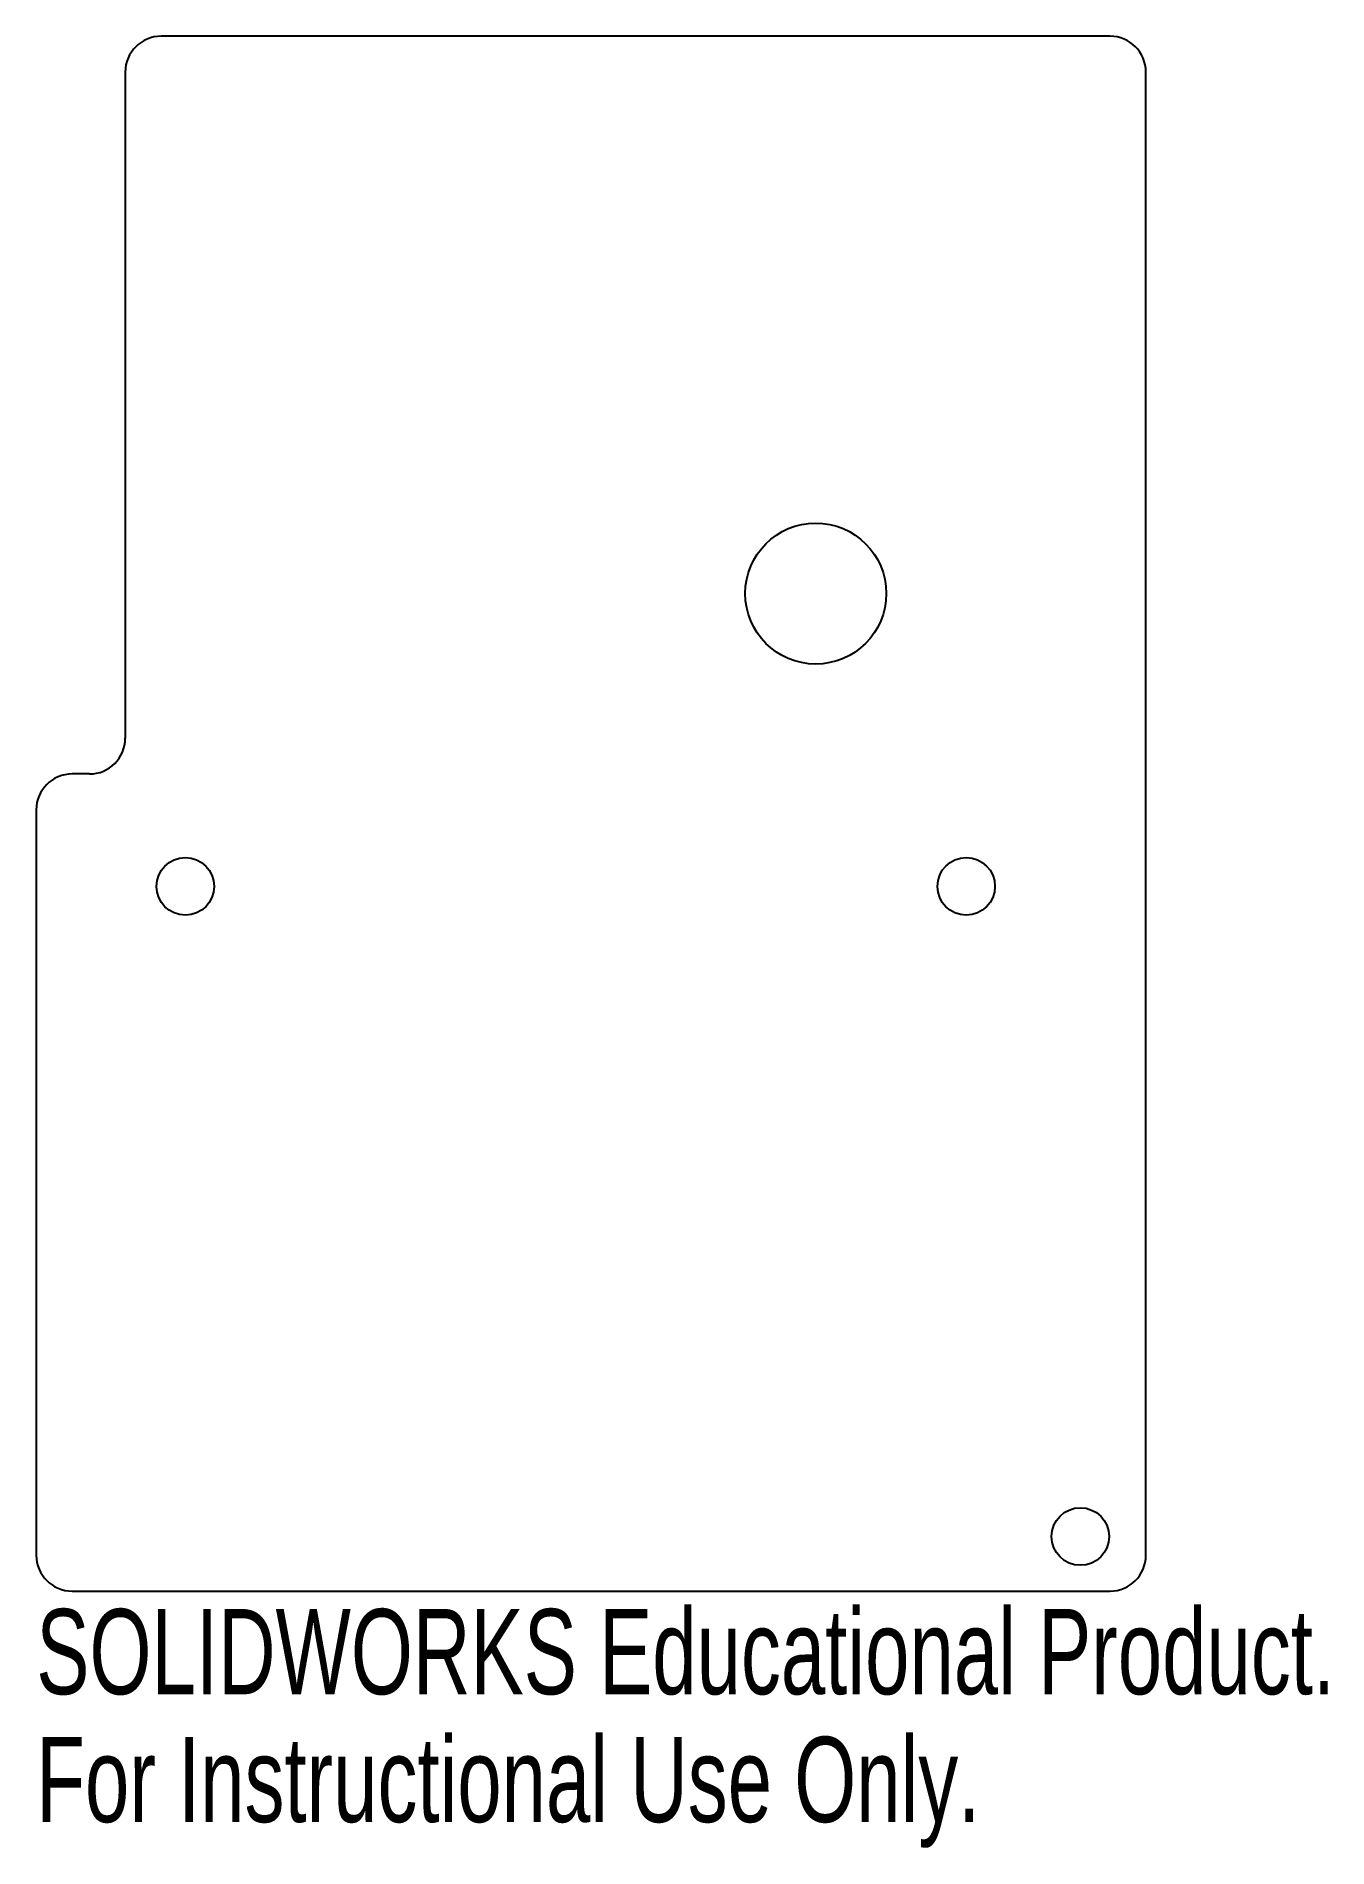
# Model space of a CAD drawing. Header units: inches. Extents: x -1.44 to 1.44, y -2.64 to 1.4.
import ezdxf

# ---------------------------------------------------------------- set-up
doc = ezdxf.new("R2010")
doc.units = ezdxf.units.IN
doc.header["$MEASUREMENT"] = 0
doc.styles.add('SLDTEXTSTYLE0', font='TXT', dxfattribs={"width": 0.7})

msp = doc.modelspace()

# ---------------------------------------------------------------- linework, layer by layer
at = {"color": 7, "linetype": 'Continuous', "lineweight": 25}
for p, q in [((0.9583, 1.4021), (-1.1612, 1.4021)), ((-1.2412, 1.3221), (-1.2412, -0.1655)), ((1.0383, -1.9903), (1.0383, 1.3221)), ((-1.3212, -0.2455), (-1.36, -0.2455)), ((-1.44, -0.3255), (-1.44, -1.9903)), ((-1.36, -2.0703), (0.9583, -2.0703))]:
    msp.add_line(p, q, dxfattribs=at)
for centre, radius in [((0.301, 0.1575), 0.1575), ((-1.107, -0.4965), 0.0643), ((0.637, -0.4965), 0.0643), ((0.892, -1.9485), 0.0643)]:
    msp.add_circle(centre, radius, dxfattribs=at)
for centre, start, end in [((-1.1612, 1.3221), 90, 180), ((0.9583, 1.3221), 0, 90), ((-1.3212, -0.1655), 270, 0), ((-1.36, -0.3255), 90, 180), ((-1.36, -1.9903), 180, 270), ((0.9583, -1.9903), 270, 0)]:
    msp.add_arc(centre, 0.08, start, end, dxfattribs=at)

# ---------------------------------------------------------------- texts
at = {"color": 7, "linetype": 'Continuous', "char_height": 0.1903, "attachment_point": 1, "style": 'SLDTEXTSTYLE0'}
for s, insert in [('SOLIDWORKS Educational Product.', (-1.44, -2.1104)), ('For Instructional Use Only.', (-1.44, -2.3959))]:
    msp.add_mtext(s, dxfattribs=dict(at, insert=insert))

doc.saveas('drawing.dxf')
